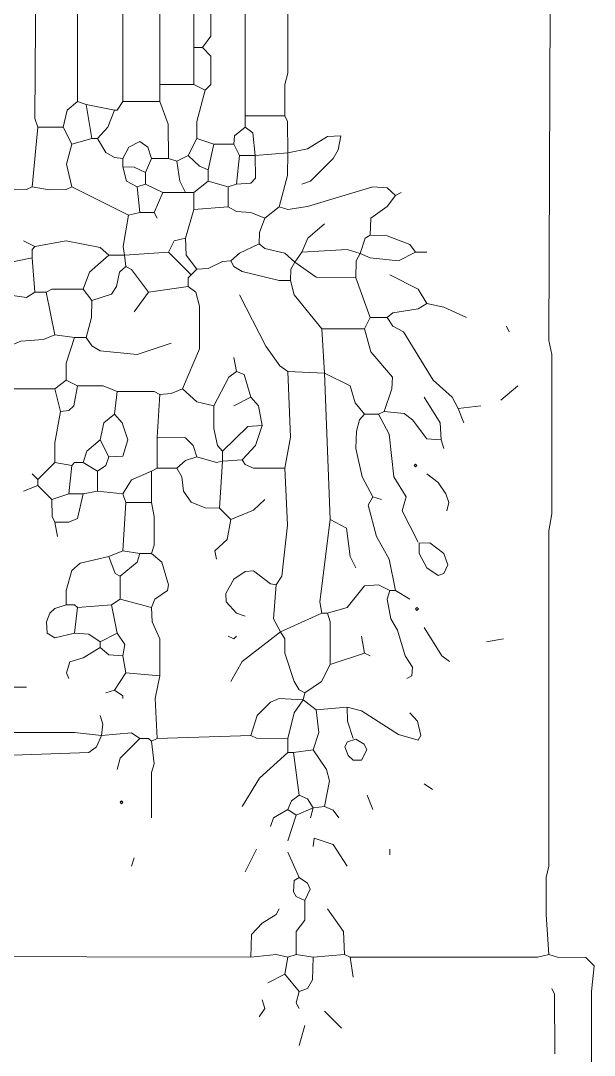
# Model space of a CAD drawing. Header units: millimetres. Extents: x 11 to 20000, y -4 to 8232.
# Drawn here: x 18676 to 19438, y 2879 to 4251 of the extents above; entities that cross this region are included whole.
import ezdxf

# ---------------------------------------------------------------- set-up
doc = ezdxf.new("R2010")
doc.units = ezdxf.units.MM
doc.layers.add('ARCHITECTURE', color=7, linetype='Continuous', lineweight=13, true_color=0x000000)
doc.layers.add('PLANTING', color=7, linetype='Continuous', lineweight=13, true_color=0x000000)

msp = doc.modelspace()

# ---------------------------------------------------------------- linework, layer by layer
at = {"layer": 'ARCHITECTURE', "color": 7, "lineweight": 13, "true_color": 0x000000}
for points in [[(19377.82805, 3012.82025), (19374.05543, 3065.61086), (19374.20464, 3114.6302), (19377.82115, 3129.71369), (19377.83495, 3574.66063), (19381.60068, 3597.28507), (19381.59231, 3808.44604), (19377.83495, 3827.30057), (19381.60068, 4826.54559), (19377.82805, 4849.17002), (19377.82805, 5610.85973)], [(18865.00566, 5203.61991), (18861.24276, 5154.59989), (18861.23869, 4166.66708)], [(19027.14932, 4125.18812), (19027.29706, 4166.66708), (19030.91357, 4181.74921), (19030.76584, 5192.30769), (19019.60973, 5203.46527), (18989.44005, 5203.46527), (18974.36086, 5196.07885)], [(18812.21719, 4144.04265), (18812.21029, 4423.07692), (18808.59378, 4438.16029), (18808.45294, 4498.49129), (18812.21029, 4517.34581), (18812.2241, 4860.48224), (18815.98145, 4879.33676), (18812.2241, 4901.9612), (18812.2241, 5015.08337), (18815.98145, 5033.93665), (18815.98982, 5199.84876)], [(18974.36086, 5196.07885), (18974.50724, 5131.97545), (18978.12783, 5113.12217), (18978.12376, 5003.77115), (18974.36493, 4984.91663), (18974.36086, 4125.18812)], [(18755.65611, 5165.9121), (18751.89186, 5120.66324), (18755.64921, 5090.49774), (18755.64921, 4675.71686), (18751.88348, 4638.00905), (18755.64921, 4615.38462), (18755.65611, 4306.1836), (18751.89186, 4283.55916), (18751.88348, 4144.04265)], [(18699.09502, 4110.106), (18695.33077, 4121.41821), (18699.09502, 4683.25792), (18699.09502, 4705.88235), (18699.09502, 4864.25339), (18699.09502, 4917.04333), (18699.09502, 4935.89785), (18699.09502, 5041.47771), (18695.3224, 5067.8733)], [(19377.82805, 3012.82025), (19389.14027, 3009.19751), (19426.84955, 3008.89514), (19438.00566, 2997.73756), (19434.39604, 2963.8009), (19434.23586, 2820.51946), (19426.84118, 2813.12624), (19400.45249, 2812.97161)], [(19381.60068, 2967.57138), (19385.22127, 2960.02353), (19385.36765, 2880.84491)]]:
    msp.add_lwpolyline(points, dxfattribs=at)
at = {"layer": 'PLANTING', "color": 7, "lineweight": 13, "true_color": 0x000000}
for points in [[(18906.48563, 4215.68586), (18906.48563, 4226.99876), (18906.48563, 4283.55294), (18914.02715, 4291.10147)], [(18921.56674, 4291.10147), (18929.11007, 4283.55294), (18929.11007, 4230.76923), (18917.79977, 4215.68586)], [(18906.48563, 4215.68586), (18917.79977, 4215.68586)], [(18906.48563, 4215.68586), (18906.48563, 4166.66708)], [(18921.56674, 4159.12477), (18929.11007, 4166.6733), (18929.11007, 4204.37364), (18917.79977, 4215.68586)], [(18906.48563, 4166.66708), (18861.23869, 4166.66708)], [(18861.23869, 4144.04265), (18861.23869, 4166.66708)], [(18921.56674, 4159.12477), (18906.48563, 4166.66708)], [(18921.56674, 4159.12477), (18910.40373, 4117.64706), (18910.25452, 4095.02262)], [(18733.03167, 4110.106), (18738.00701, 4132.72975), (18751.88348, 4144.04265)], [(18763.1957, 4140.27149), (18751.88348, 4144.04265)], [(18763.1957, 4140.27149), (18800.90498, 4132.73043)], [(18770.74095, 4095.02262), (18763.1957, 4140.27149)], [(18800.90498, 4132.73043), (18792.30758, 4110.106), (18778.28054, 4095.02262)], [(18800.90498, 4132.73043), (18804.6776, 4132.73043), (18812.21719, 4144.04265)], [(18812.21719, 4144.04265), (18861.23869, 4144.04265)], [(18872.5509, 4068.62704), (18872.4017, 4113.8759), (18861.23869, 4144.04265)], [(19027.14932, 4125.18812), (18974.36086, 4125.18812)], [(18974.36086, 4110.106), (18974.36086, 4125.18812)], [(19027.14932, 4125.18812), (19030.77274, 4117.64084), (19030.92195, 4076.16934)], [(18699.09502, 4110.106), (18691.55543, 4030.92048)], [(18699.09502, 4110.106), (18733.03167, 4110.106)], [(18733.03167, 4110.106), (18744.34389, 4087.48156)], [(18974.36086, 4110.106), (18960.4802, 4098.79378), (18959.27602, 4087.48156)], [(18974.36086, 4110.106), (18984.46753, 4102.55747), (18987.55656, 4072.39819)], [(18770.74095, 4095.02262), (18744.34389, 4087.48156)], [(18770.74095, 4095.02262), (18778.28054, 4095.02262)], [(18812.21719, 4068.62704), (18800.90498, 4069.68371), (18789.59966, 4076.31719), (18778.28054, 4095.02262)], [(18812.21719, 4068.62704), (18819.9129, 4083.56233), (18834.84163, 4090.94898), (18845.09751, 4083.70419), (18849.92647, 4068.62704)], [(18910.25452, 4095.02262), (18898.94231, 4072.39819)], [(18910.25452, 4095.02262), (18932.87896, 4087.48156)], [(19049.77376, 4034.69038), (19061.08597, 4038.61618), (19091.10362, 4068.62704), (19097.74434, 4079.93925), (19101.3526, 4098.49038), (19083.71041, 4097.7371), (19057.31335, 4081.1371), (19030.92195, 4076.16934)], [(18744.34389, 4087.48156), (18737.09842, 4061.08597), (18744.34389, 4030.92048)], [(18932.87896, 4087.48156), (18925.33937, 4053.54491)], [(18959.27602, 4087.48156), (18932.87896, 4087.48156)], [(18966.81561, 4072.39819), (18959.27602, 4087.48156)], [(18987.55656, 4072.39819), (19030.92195, 4076.16934)], [(19019.60973, 4004.52489), (19030.77274, 4046.0026), (19030.92195, 4076.16934)], [(18812.21719, 4057.31482), (18812.21719, 4068.62704)], [(18842.38122, 4049.77376), (18849.92647, 4068.62704)], [(18872.5509, 4068.62704), (18849.92647, 4068.62704)], [(18872.5509, 4068.62704), (18883.86312, 4064.85713)], [(18883.86312, 4064.85713), (18898.94231, 4072.39819)], [(18895.17534, 4023.37817), (18887.7793, 4038.46154), (18883.86312, 4064.85713)], [(18898.94231, 4072.39819), (18914.02715, 4058.37149), (18925.33937, 4053.54491)], [(18966.81561, 4072.39819), (18963.04864, 4034.69038)], [(18987.55656, 4072.39819), (18988.23733, 4042.23891), (18981.89355, 4035.89514), (18963.04864, 4034.69038)], [(18966.81561, 4072.39819), (18987.55656, 4072.39819)], [(18812.21719, 4057.31482), (18827.30204, 4057.16086), (18842.38122, 4049.77376)], [(18812.21719, 4057.31482), (18817.0448, 4038.60962), (18831.069, 4030.92048)], [(18842.38122, 4049.77376), (18842.38122, 4034.69038)], [(18925.33937, 4038.46154), (18925.33937, 4053.54491)], [(18925.33937, 4038.46154), (18906.48756, 4023.37817)], [(18951.73643, 4030.92048), (18925.33937, 4038.46154)], [(18691.55543, 4030.92048), (18684.00611, 4027.2974), (18646.30656, 4027.14932)], [(18691.55543, 4030.92048), (18714.17986, 4027.14932), (18736.79593, 4027.2974), (18744.34389, 4030.92048)], [(18744.34389, 4030.92048), (18819.75679, 3993.21267)], [(18831.069, 4030.92048), (18842.38122, 4034.69038)], [(18834.84163, 3996.98382), (18831.069, 4030.92048)], [(18865.00566, 4023.37817), (18842.38122, 4034.69038)], [(18865.00566, 4023.37817), (18853.69344, 3996.98382)], [(18895.17534, 4023.37817), (18865.00566, 4023.37817)], [(18895.17534, 4023.37817), (18906.48756, 4023.37817)], [(18906.48756, 4023.37817), (18906.48756, 4000.75373)], [(18951.73643, 4030.92048), (18963.04864, 4034.69038)], [(18951.73643, 4030.92048), (18951.73643, 4004.52489)], [(19019.60973, 4004.52489), (19030.92195, 4000.76686), (19057.31335, 4004.67296), (19144.04412, 4030.77206), (19162.89593, 4029.71572), (19174.20814, 4019.60826)], [(19181.74774, 4023.37817), (19174.20814, 4019.60826)], [(19140.27149, 3966.81708), (19141.47568, 3989.44152), (19162.88903, 4004.67952), (19174.20814, 4019.60826)], [(18834.84163, 3996.98382), (18819.75679, 3993.21267)], [(18834.84163, 3996.98382), (18853.69344, 3996.98382)], [(18857.46606, 3989.44152), (18853.69344, 3996.98382)], [(18895.17534, 3963.04717), (18906.48756, 4000.75373)], [(18951.73643, 4004.52489), (18906.48756, 4000.75373)], [(18951.73643, 4004.52489), (18963.04864, 3998.18111), (18981.90045, 3996.83541), (19000.75226, 3989.44152)], [(19019.60973, 4004.52489), (19000.75226, 3989.44152)], [(18814.10068, 3940.42274), (18812.36912, 3951.73495), (18819.75679, 3993.21267)], [(18993.21267, 3955.50486), (18993.36041, 3970.58824), (19000.75226, 3989.44152)], [(19049.77376, 3944.19265), (19057.46391, 3963.04717), (19079.93778, 3981.90045)], [(19127.07579, 3942.30769), (19133.92771, 3962.89219), (19140.27149, 3966.81708)], [(19200.6052, 3944.19265), (19193.05588, 3954.30758), (19162.89593, 3965.76165), (19140.27149, 3966.81708)], [(18695.3224, 3951.73495), (18680.24321, 3959.27602)], [(18793.36538, 3940.42274), (18782.05317, 3950.5302), (18736.8043, 3959.12138), (18695.3224, 3951.73495)], [(18895.17534, 3963.04717), (18880.0974, 3959.12138), (18872.5509, 3944.19265)], [(18895.17534, 3963.04717), (18896.23032, 3940.42274), (18910.25452, 3921.56821)], [(18993.21267, 3955.50486), (18966.81561, 3942.99536), (18955.50339, 3932.88043)], [(19040.34502, 3930.99548), (19027.15351, 3943.13348), (19000.76063, 3949.16143), (18993.21267, 3955.50486)], [(18695.3224, 3951.73495), (18691.55543, 3947.9638), (18691.55543, 3936.65158)], [(18793.36538, 3940.42274), (18768.02466, 3917.7914), (18759.42873, 3895.17387)], [(18793.36538, 3940.42274), (18814.10068, 3940.42274)], [(18814.10068, 3940.42274), (18872.5509, 3944.19265)], [(18815.98982, 3925.33937), (18814.10068, 3940.42274)], [(18902.71493, 3914.02715), (18872.5509, 3944.19265)], [(19040.34502, 3930.99548), (19049.77376, 3944.19265)], [(19127.07579, 3942.30769), (19110.10747, 3947.95758), (19049.77376, 3944.19265)], [(19127.07579, 3942.30769), (19121.63925, 3932.94808), (19121.41968, 3910.256)], [(19127.07579, 3942.30769), (19140.26731, 3936.80283), (19177.98077, 3932.89355), (19200.6052, 3944.19265)], [(19200.6052, 3944.19265), (19215.68439, 3944.19265)], [(18691.55543, 3936.65158), (18634.99434, 3925.33937)], [(18695.3224, 3891.40271), (18691.55543, 3936.65158)], [(18770.74095, 3880.0905), (18796.98597, 3888.68824), (18803.6198, 3898.94446), (18807.55113, 3917.7914), (18815.98982, 3925.33937)], [(18846.15385, 3891.40271), (18823.38857, 3921.41425), (18815.98982, 3925.33937)], [(18955.50339, 3932.88043), (18944.19118, 3931.825), (18925.33937, 3922.62489), (18910.25452, 3921.56821)], [(18955.50339, 3932.88043), (18959.4293, 3925.48088), (18970.58824, 3918.85373), (19019.60973, 3906.63394), (19034.68891, 3906.48609)], [(19040.34502, 3930.99548), (19034.91267, 3921.63586), (19034.68891, 3906.48609)], [(19040.34502, 3930.99548), (19068.62557, 3911.31267), (19121.41968, 3910.256)], [(18898.94231, 3898.94378), (18898.94231, 3910.256), (18902.71493, 3914.02715)], [(18910.25452, 3921.56821), (18902.71493, 3914.02715)], [(19215.68439, 3876.31934), (19204.3681, 3895.02545), (19166.66855, 3914.02715)], [(18695.3224, 3891.40271), (18684.01018, 3884.01561), (18650.07353, 3888.83631), (18631.22172, 3910.256)], [(18898.94231, 3898.94378), (18846.15385, 3891.40271)], [(18891.40271, 3763.19717), (18913.87387, 3815.98835), (18913.87941, 3872.54943), (18909.05181, 3891.39649), (18898.94231, 3898.94378)], [(19034.68891, 3906.48609), (19039.65735, 3887.63156), (19076.17081, 3842.38269)], [(19140.27149, 3857.46606), (19121.41968, 3910.256)], [(18710.40724, 3891.40271), (18695.3224, 3891.40271)], [(18710.40724, 3891.40271), (18717.9552, 3895.02545), (18759.42873, 3895.17387)], [(18721.71946, 3834.84163), (18710.40724, 3891.40271)], [(18770.74095, 3880.0905), (18759.42873, 3895.17387)], [(18827.30204, 3865.00713), (18846.15385, 3891.40271)], [(18966.81561, 3887.63156), (19001.81007, 3819.75826), (19020.65645, 3793.51176), (19030.92195, 3785.82161)], [(18770.74095, 3880.0905), (18770.59174, 3857.46606), (18763.1957, 3831.07048)], [(19162.89593, 3857.46606), (19170.44389, 3863.80984), (19204.37217, 3868.93292), (19215.68439, 3876.31934)], [(19268.47851, 3857.46606), (19238.30882, 3871.4931), (19215.68439, 3876.31934)], [(19132.7319, 3842.38269), (19140.27149, 3857.46606)], [(19140.27149, 3857.46606), (19162.89593, 3857.46606)], [(19162.89593, 3857.46606), (19170.44389, 3846.30848), (19184.47093, 3838.45781), (19224.27636, 3774.51007), (19249.46776, 3751.88495), (19257.16629, 3736.80283)], [(19325.03959, 3838.61278), (19321.26697, 3846.15385)], [(18721.71946, 3834.84163), (18706.63462, 3828.49785), (18676.47059, 3826.25011), (18661.38575, 3819.75826)], [(18721.71946, 3834.84163), (18748.11652, 3831.07048)], [(18736.8043, 3774.50939), (18736.95068, 3797.13382), (18748.11652, 3831.07048)], [(18763.1957, 3831.07048), (18748.11652, 3831.07048)], [(18763.1957, 3831.07048), (18770.74502, 3819.90667), (18782.05317, 3813.27387), (18831.069, 3808.59446), (18876.31787, 3823.52941)], [(19132.7319, 3842.38269), (19076.17081, 3842.38269)], [(19076.17081, 3842.38269), (19079.93778, 3783.93665)], [(19132.7319, 3842.38269), (19141.46731, 3812.21719), (19170.28224, 3778.28054), (19169.38054, 3763.19717), (19159.1233, 3733.03167)], [(18963.04864, 3785.82161), (18959.27602, 3804.67613)], [(18736.8043, 3774.50939), (18721.71946, 3763.19717)], [(18736.8043, 3774.50939), (18751.88348, 3766.96833)], [(18963.04864, 3785.82161), (18952.7914, 3778.27432), (18932.87896, 3740.57274)], [(18981.90045, 3751.88495), (18973.30305, 3781.89672), (18963.04864, 3785.82161)], [(19027.14932, 3657.61731), (19034.68484, 3699.09502), (19030.92195, 3785.82161)], [(19030.92195, 3785.82161), (19079.93778, 3783.93665)], [(19132.7319, 3729.26052), (19120.52342, 3744.34389), (19113.72115, 3766.9621), (19079.93778, 3783.93665)], [(19087.48303, 3589.74333), (19079.93778, 3783.93665)], [(18638.76131, 3763.19762), (18650.07353, 3763.19762), (18699.09502, 3763.19762), (18721.71946, 3763.19717)], [(18729.25905, 3733.03167), (18721.71946, 3763.19717)], [(18729.25905, 3733.03167), (18740.56719, 3734.2362), (18747.05871, 3740.57964), (18751.88348, 3766.96833)], [(18804.6776, 3759.42726), (18785.82014, 3766.82025), (18751.88348, 3766.96833)], [(18891.40271, 3763.19717), (18876.31787, 3756.70588), (18861.23869, 3755.65611)], [(18891.40271, 3763.19717), (18910.25452, 3745.54842), (18932.87896, 3740.57274)], [(19336.35181, 3766.96833), (19313.72738, 3748.11505)], [(18804.6776, 3759.42726), (18800.90498, 3729.26052)], [(18804.6776, 3759.42726), (18853.68937, 3759.27885), (18861.23869, 3755.65611)], [(18857.46606, 3699.09502), (18861.23869, 3755.65611)], [(18981.90045, 3751.88495), (18959.27602, 3740.57274)], [(18981.90045, 3751.88495), (18992.01686, 3740.57274), (18996.98529, 3714.17839)], [(19211.91742, 3751.88495), (19233.33631, 3717.9483), (19234.54186, 3695.32387)], [(18729.25905, 3733.03167), (18721.86719, 3691.55396), (18721.71946, 3665.15837)], [(18944.19118, 3680.24174), (18937.8474, 3687.78903), (18933.02817, 3710.40724), (18932.87896, 3740.57274)], [(19159.1233, 3733.03167), (19151.58371, 3729.26052)], [(19159.1233, 3733.03167), (19185.52036, 3730.156), (19196.68484, 3721.71324), (19215.68439, 3696.52862), (19234.54186, 3695.32387)], [(19287.33032, 3740.57274), (19257.16629, 3736.80283)], [(19264.70588, 3717.9483), (19257.16629, 3736.80283)], [(18782.05317, 3695.32387), (18787.02014, 3717.9483), (18800.90498, 3729.26052)], [(18793.36538, 3672.69943), (18812.06391, 3673.90419), (18818.56097, 3695.32387), (18811.3086, 3717.9483), (18800.90498, 3729.26052)], [(19132.7319, 3729.26052), (19126.38529, 3721.71324), (19122.4664, 3706.63609), (19121.56606, 3684.01165), (19130.00871, 3646.30509), (19144.04412, 3619.9095)], [(19132.7319, 3729.26052), (19151.58371, 3729.26052)], [(19204.37217, 3559.57794), (19182.95328, 3601.05554), (19188.08744, 3619.9095), (19171.63552, 3646.30509), (19165.61765, 3702.86618), (19151.58371, 3729.26052)], [(18944.19118, 3680.24174), (18978.12783, 3712.97364), (18996.98529, 3714.17839)], [(18970.58824, 3668.92952), (18988.38507, 3687.78281), (18996.98529, 3714.17839)], [(18759.42873, 3665.15837), (18764.25351, 3680.24174), (18782.05317, 3695.32387)], [(18793.36538, 3672.69943), (18782.05317, 3695.32387)], [(18857.46606, 3699.09502), (18895.17534, 3697.8905), (18905.28756, 3687.78281), (18910.25452, 3672.69943)], [(18857.46606, 3657.61731), (18857.46606, 3699.09502)], [(19238.30882, 3684.01165), (19234.54186, 3695.32387)], [(18944.19118, 3667.04333), (18944.19118, 3680.24174)], [(18699.09502, 3642.53394), (18721.71946, 3665.15837)], [(18744.34389, 3661.38722), (18721.71946, 3665.15837)], [(18759.42873, 3665.15837), (18748.11652, 3665.15837), (18744.34389, 3661.38722)], [(18759.42873, 3665.15837), (18778.28054, 3653.84615)], [(18793.36538, 3672.69943), (18789.43948, 3661.39412), (18778.28054, 3653.84615)], [(18910.25452, 3672.69943), (18895.17534, 3667.72477), (18883.86312, 3657.61731)], [(18944.19118, 3667.04333), (18936.64468, 3665.38066), (18910.25452, 3672.69943)], [(18944.19118, 3667.04333), (18940.42421, 3604.82681)], [(18944.19118, 3667.04333), (18970.58824, 3668.92952)], [(19027.14932, 3657.61731), (18985.67308, 3657.76516), (18974.51414, 3662.43767), (18970.58824, 3668.92952)], [(18740.57127, 3623.68066), (18744.34389, 3661.38722)], [(18778.28054, 3653.84615), (18778.28054, 3627.45057)], [(18849.92647, 3653.84615), (18823.67715, 3642.38586), (18812.21719, 3623.68066)], [(18857.46606, 3657.61731), (18849.92647, 3653.84615)], [(18849.92647, 3612.36776), (18849.92647, 3653.84615)], [(18857.46606, 3657.61731), (18883.86312, 3657.61731)], [(18940.42421, 3604.82681), (18921.56674, 3604.97455), (18902.72183, 3612.5224), (18892.45905, 3627.45057), (18890.2069, 3646.30441), (18883.86312, 3657.61731)], [(19027.14932, 3657.61731), (19030.77274, 3582.20238), (19023.22342, 3514.32907), (19015.8371, 3503.01686)], [(18699.09502, 3642.53394), (18691.55543, 3650.075)], [(18699.09502, 3642.53394), (18699.09502, 3634.99287)], [(19242.08145, 3601.05554), (19244.65407, 3612.36776), (19240.89118, 3623.68066), (19230.62149, 3638.76278), (19215.68439, 3650.075)], [(18680.24321, 3627.45057), (18699.09502, 3634.99287)], [(18717.94683, 3616.13903), (18699.09502, 3634.99287)], [(18740.57127, 3623.68066), (18717.94683, 3616.13903)], [(18759.42873, 3623.68066), (18751.7302, 3590.79977), (18740.57127, 3586.12127), (18721.71946, 3585.97285)], [(18740.57127, 3623.68066), (18759.42873, 3623.68066)], [(18759.42873, 3623.68066), (18778.28054, 3627.45057)], [(18778.28054, 3627.45057), (18812.21719, 3623.68066)], [(18815.98982, 3612.36776), (18812.21719, 3623.68066)], [(18717.94683, 3616.13903), (18718.09604, 3593.52081), (18721.71946, 3585.97285)], [(18812.21719, 3548.26572), (18815.98982, 3612.36776)], [(18849.92647, 3612.36776), (18815.98982, 3612.36776)], [(18849.92647, 3612.36776), (18853.69344, 3593.51459), (18853.54706, 3555.80667), (18849.92647, 3544.49446)], [(18955.50339, 3589.74333), (18985.67308, 3602.11199), (19000.75226, 3616.13903)], [(19174.20814, 3495.47511), (19165.61765, 3536.95351), (19148.86199, 3567.11889), (19137.70441, 3608.59729), (19144.04412, 3619.9095)], [(19144.04412, 3619.9095), (19155.35633, 3616.13903)], [(18955.50339, 3589.74333), (18940.42421, 3604.82681)], [(18725.49208, 3567.11889), (18721.71946, 3585.97285)], [(18936.65158, 3536.95351), (18934.09276, 3548.25882), (18950.53088, 3563.35464), (18955.50339, 3589.74333)], [(19076.17081, 3465.30894), (19073.594, 3480.39242), (19087.48303, 3589.74333)], [(19087.48303, 3589.74333), (19108.90192, 3578.28337), (19114.02364, 3540.72398), (19121.41968, 3525.64129)], [(18793.36538, 3540.72398), (18755.65611, 3531.97817), (18744.49717, 3521.87002), (18736.95068, 3495.47511), (18736.8043, 3476.62115)], [(18793.36538, 3540.72398), (18812.21719, 3548.26572)], [(18793.36538, 3540.72398), (18802.09525, 3518.25419), (18808.44457, 3514.32907)], [(18808.44457, 3514.32907), (18830.91572, 3533.18224), (18834.84163, 3544.49446)], [(18812.21719, 3548.26572), (18834.84163, 3544.49446)], [(18849.92647, 3544.49446), (18834.84163, 3544.49446)], [(18849.92647, 3472.85068), (18854.75124, 3484.01516), (18871.34536, 3495.62353), (18872.53563, 3503.01686), (18863.80984, 3533.17602), (18849.92647, 3544.49446)], [(18808.44457, 3514.32907), (18808.44457, 3484.1629)], [(18974.36086, 3461.53846), (18963.04864, 3465.46357), (18949.16799, 3480.39242), (18949.01324, 3491.70464), (18959.28292, 3510.41007), (18974.36086, 3520.67217), (18985.67308, 3521.71538), (19008.28914, 3504.22093), (19015.8371, 3503.01686)], [(19021.49321, 3440.79966), (19012.21369, 3457.76799), (19015.8371, 3503.01686)], [(19083.71041, 3465.30894), (19110.0991, 3473.00532), (19132.7319, 3501.81267), (19151.58371, 3502.86833), (19166.66855, 3495.47511)], [(19189.29299, 3378.58247), (19195.63676, 3382.50758), (19196.6793, 3393.66516), (19186.72455, 3408.74785), (19176.92986, 3442.6845), (19167.86437, 3457.76799), (19163.04921, 3484.1629), (19166.66855, 3495.47511)], [(19174.20814, 3495.47511), (19166.66855, 3495.47511)], [(19174.20814, 3495.47511), (19193.05995, 3484.1629)], [(18748.11652, 3438.91403), (18721.71946, 3432.57647), (18711.61143, 3438.92093), (18710.55498, 3453.99672), (18715.23484, 3465.30271), (18721.72636, 3471.79434), (18736.8043, 3476.62115)], [(18736.8043, 3476.62115), (18748.11652, 3476.62115), (18751.88348, 3472.85068)], [(18748.11652, 3438.91403), (18751.88348, 3472.85068)], [(18797.13235, 3476.62115), (18751.88348, 3472.85068)], [(18797.13235, 3476.62115), (18808.44457, 3484.1629)], [(18797.13235, 3476.62115), (18804.6776, 3438.91403)], [(18849.92647, 3472.85068), (18808.44457, 3484.1629)], [(18849.92647, 3472.85068), (18850.98145, 3453.99672), (18861.08948, 3431.37229), (18861.23869, 3382.35294)], [(19021.49321, 3440.79966), (19076.17081, 3465.30894)], [(19083.71041, 3465.30894), (19076.17081, 3465.30894)], [(19083.71041, 3465.30894), (19087.33382, 3453.99672), (19087.48303, 3397.43563)], [(19245.85407, 3401.2069), (19235.59683, 3408.75475), (19211.91742, 3446.45577)], [(18748.11652, 3438.91403), (18766.96833, 3437.70984), (18782.05317, 3427.60181)], [(18782.05317, 3427.60181), (18804.6776, 3438.91403)], [(18812.21719, 3408.74785), (18814.93201, 3423.83133), (18804.6776, 3438.91403)], [(18963.04864, 3435.14355), (18959.27602, 3431.37229), (18951.73643, 3435.14355)], [(19021.49321, 3440.79966), (18970.59514, 3401.2), (18955.50339, 3374.8112)], [(19021.49321, 3440.79966), (19026.92704, 3431.43993), (19027.29706, 3412.51912), (19039.51787, 3374.8112), (19046.1448, 3363.65362), (19053.54638, 3359.72851)], [(19128.95928, 3435.14355), (19132.7319, 3412.51912)], [(19317.49434, 3431.37229), (19294.86991, 3427.60181)], [(18740.57127, 3378.58247), (18737.09842, 3386.13032), (18741.77127, 3401.05226), (18759.42873, 3406.03371), (18782.05317, 3420.06007)], [(18782.05317, 3427.60181), (18782.05317, 3420.06007)], [(18812.21719, 3408.74785), (18793.36538, 3409.95204), (18782.05317, 3420.06007)], [(18812.21719, 3408.74785), (18815.98982, 3386.12342)], [(19087.48303, 3397.43563), (19132.7319, 3412.51912)], [(19132.7319, 3412.51912), (19140.27149, 3408.74785)], [(19087.48303, 3397.43563), (19076.02025, 3374.95973), (19053.54638, 3359.72851)], [(18800.90498, 3363.49898), (18815.98982, 3386.12342)], [(18815.98982, 3386.12342), (18861.23869, 3382.35294)], [(18857.46606, 3299.39695), (18854.89344, 3352.18676), (18861.23869, 3382.35294)], [(18431.37443, 3367.27002), (18491.70249, 3367.27002), (18503.01471, 3367.27002), (18518.09955, 3367.27002), (18533.18439, 3367.27002), (18555.80882, 3367.27002), (18578.43326, 3367.27002), (18668.931, 3367.27002), (18684.01018, 3367.27002)], [(18789.59276, 3359.72851), (18800.90498, 3363.49898)], [(18800.90498, 3363.49898), (18812.21719, 3355.95803), (18812.21719, 3352.18676)], [(19051.65724, 3350.30192), (19019.60973, 3352.03835), (19008.29751, 3347.35995), (18990.49785, 3329.56233), (18981.90045, 3303.16742)], [(19030.92195, 3299.39695), (19039.51787, 3333.3336), (19051.65724, 3350.30192)], [(19051.65724, 3350.30192), (19053.54638, 3359.72851)], [(19051.65724, 3350.30192), (19068.62557, 3337.10407)], [(19064.8586, 3284.31346), (19072.25045, 3306.9379), (19068.62557, 3337.10407)], [(19110.10747, 3340.87455), (19068.62557, 3337.10407)], [(19110.10747, 3340.87455), (19128.95928, 3335.90611), (19177.98077, 3304.36538), (19204.21889, 3296.97828), (19207.84242, 3303.17432), (19203.16946, 3322.02138), (19193.05995, 3333.3336)], [(19110.10747, 3340.87455), (19110.25385, 3322.02138), (19117.64706, 3299.39695)], [(18783.93665, 3303.16742), (18785.67376, 3318.25011), (18782.05317, 3329.56233)], [(18783.93665, 3303.16742), (18748.11652, 3306.93167), (17941.17647, 3306.93167), (17892.15498, 3299.39695)], [(18783.93665, 3303.16742), (18777.22421, 3288.09095), (18766.96833, 3280.69762), (18653.84615, 3276.77251)], [(18783.93665, 3303.16742), (18823.52941, 3306.78326), (18834.84163, 3299.39695)], [(18834.84163, 3299.39695), (18808.60068, 3273.00124), (18804.6776, 3257.91855)], [(18834.84163, 3299.39695), (18846.15385, 3299.39695), (18849.92647, 3295.62568)], [(18857.46606, 3299.39695), (18849.92647, 3295.62568)], [(18849.92647, 3193.81572), (18850.07285, 3254.14808), (18853.54016, 3265.46029), (18849.92647, 3295.62568)], [(18857.46606, 3299.39695), (18981.90045, 3303.16742)], [(19030.92195, 3299.39695), (18989.44842, 3299.54468), (18981.90045, 3303.16742)], [(19030.92195, 3299.39695), (19030.92195, 3280.54299)], [(18970.58824, 3208.89921), (18993.36041, 3246.60011), (19030.92195, 3280.54299)], [(19038.46154, 3280.54299), (19030.92195, 3280.54299)], [(19038.46154, 3280.54299), (19064.8586, 3284.31346)], [(19038.46154, 3280.54299), (19046.00113, 3223.9819)], [(19079.93778, 3208.89921), (19086.28439, 3242.83586), (19082.51459, 3257.91855), (19064.8586, 3284.31346)], [(19223.22964, 3231.52364), (19211.91742, 3239.06459)], [(19046.00113, 3223.9819), (19035.88756, 3216.29242), (19030.92195, 3205.12794)], [(19064.8586, 3207.01357), (19057.16697, 3219.15158), (19046.00113, 3223.9819)], [(19144.04412, 3205.12794), (19136.49887, 3223.9819)], [(19008.29751, 3182.50351), (19012.22059, 3193.8095), (19030.92195, 3205.12794)], [(19042.23416, 3197.58699), (19030.92195, 3205.12794)], [(19064.8586, 3207.01357), (19042.23416, 3197.58699)], [(19064.8586, 3207.01357), (19061.08597, 3193.81572)], [(19064.8586, 3207.01357), (19079.93778, 3208.89921)], [(19079.93778, 3208.89921), (19091.10362, 3203.93009), (19098.79525, 3193.81572)], [(19042.23416, 3197.58699), (19030.92195, 3163.65034)], [(19064.8586, 3156.1086), (19066.06131, 3166.90441), (19091.10362, 3158.68122), (19110.10747, 3129.71369)], [(18989.44005, 3152.33812), (18974.36086, 3122.17195)], [(19030.92195, 3148.56686), (19046.00113, 3114.6302)], [(19166.66855, 3144.79638), (19166.66855, 3152.33812)], [(18827.30204, 3141.0259), (18823.52941, 3129.71369)], [(19053.54638, 3084.46482), (19042.38744, 3089.43326), (19038.61482, 3095.78326), (19039.65735, 3110.70509), (19046.00113, 3114.6302)], [(19053.54638, 3084.46482), (19060.92443, 3099.54751), (19057.16007, 3107.08235), (19046.00113, 3114.6302)], [(19042.23416, 3012.82025), (19042.38744, 3042.98643), (19053.54638, 3058.06912), (19053.54638, 3065.61086), (19053.54638, 3084.46482)], [(19019.60973, 3073.1526), (19015.68382, 3065.75238), (18996.98529, 3054.15023), (18983.10464, 3039.21595), (18981.90045, 3009.04977)], [(19106.33484, 3012.82025), (19105.13903, 3042.98643), (19083.71041, 3073.1526)], [(17239.819, 3012.82025), (18981.90045, 3009.04977)], [(19030.92195, 3009.04977), (19015.8371, 3012.82025), (18981.90045, 3009.04977)], [(19030.92195, 3009.04977), (19027.14932, 2986.42534)], [(19030.92195, 3009.04977), (19042.23416, 3012.82025)], [(19042.23416, 3012.82025), (19064.8586, 3009.04977)], [(19064.8586, 3009.04977), (19063.80079, 2978.8836), (19057.16697, 2967.72602), (19046.00113, 2963.8009)], [(19064.8586, 3009.04977), (19106.33484, 3012.82025)], [(19106.33484, 3012.82025), (19113.87443, 3009.04977)], [(19377.82805, 3012.82025), (19362.74321, 3009.056), (19113.87443, 3009.04977)], [(19113.87443, 3009.04977), (19117.64706, 2982.65486)], [(19004.52489, 2975.11312), (19027.14932, 2986.42534)], [(19027.14932, 2986.42534), (19046.00113, 2963.8009)], [(18993.21267, 2929.86425), (19000.45124, 2941.17647), (18996.98529, 2952.48869)], [(19046.00113, 2941.17647), (19042.38744, 2948.72443), (19046.00113, 2963.8009)], [(19102.56222, 2914.78156), (19079.93778, 2937.406)], [(19046.00113, 2892.15713), (19053.54638, 2918.55204)]]:
    msp.add_lwpolyline(points, dxfattribs=at)
for points in [[(19198.71799, 3661.38767), (19200.60328, 3663.27296), (19202.48869, 3661.38767), (19200.60328, 3659.50226)], [(19205.57771, 3558.37376), (19219.45701, 3558.52149), (19238.15554, 3544.49446), (19243.74683, 3529.41176), (19238.16244, 3518.26109), (19230.76923, 3515.54005), (19215.83495, 3525.64751), (19205.42998, 3544.49446)], [(19200.60328, 3470.96527), (19202.48869, 3472.85068), (19204.3741, 3470.96527), (19202.48869, 3469.07998)], [(19110.26075, 3294.56934), (19121.41968, 3298.19208), (19132.57579, 3291.70679), (19136.19785, 3284.31346), (19128.81154, 3270.43495), (19117.65396, 3270.43495), (19111.16244, 3276.77873), (19106.63722, 3288.07783)], [(18808.44649, 3214.55509), (18810.33179, 3216.44038), (18812.21719, 3214.55509), (18810.33179, 3212.66968)]]:
    msp.add_lwpolyline(points, close=True, dxfattribs=at)

doc.saveas('drawing.dxf')
